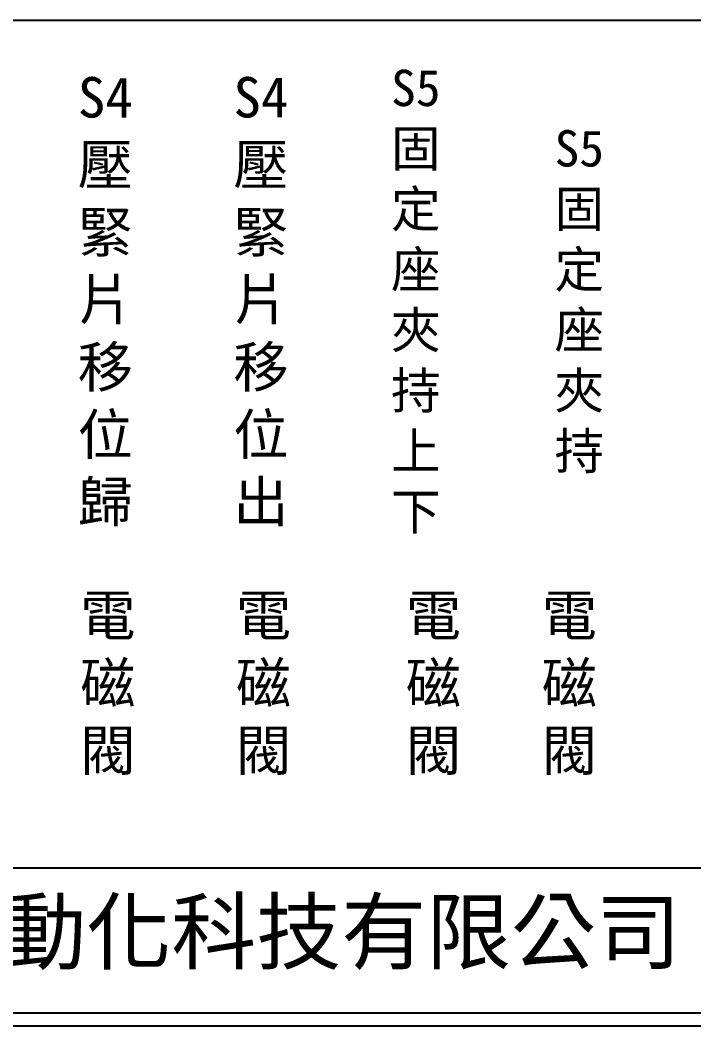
# Model space of a CAD drawing. Extents: x 926 to 1213, y 3 to 207.
# Drawn here: x 990.7 to 1055.6, y 3 to 100 of the extents above; entities that cross this region are included whole.
import ezdxf

# ---------------------------------------------------------------- set-up
doc = ezdxf.new("R2010")
doc.units = 0
doc.layers.add('圖框層', color=7, linetype='CONTINUOUS')
doc.layers.add('標尺寸層', color=3, linetype='CONTINUOUS')
doc.styles.add('CNS', font='romanc.shx', dxfattribs={"bigfont": 'chineset.shx'})
doc.styles.add('STSL', font='KAIU.TTF')

msp = doc.modelspace()

# ---------------------------------------------------------------- linework, layer by layer
at = {"layer": '圖框層', "color": 7}
for p, q in [((926.992, 18.25), (1211.493, 18.25)), ((926.992, 4.25), (1211.493, 4.25)), ((925.742, 3), (1212.742, 3))]:
    msp.add_line(p, q, dxfattribs=at)
at = {"layer": '標尺寸層', "color": 7}
msp.add_line((930.49, 99.958), (1208.361, 99.958), dxfattribs=at)

# ---------------------------------------------------------------- texts
at = {"layer": '圖框層', "color": 4, "style": 'STSL'}
msp.add_text('泓陞自動化科技有限公司', height=6, dxfattribs=at).set_placement((964.346, 9.076))
at = {"layer": '標尺寸層', "color": 7, "attachment_point": 5, "style": 'CNS'}
for s, insert, char_height, width in [('{\\fDFKai-SB|b0|i0|c136|p65;S5固定座夾持上下}', (1028.826, 72.812), 3.5, 4.96081), ('{\\fDFKai-SB|b0|i0|c136|p65;S4壓緊片移位歸}', (998.901, 72.812), 3.9, 4.96081), ('{\\fDFKai-SB|b0|i0|c136|p65;S4壓緊片移位出}', (1013.901, 72.812), 3.9, 4.96081), ('{\\fDFKai-SB|b0|i0|c136|p65;S5固定座夾持}', (1044.581, 72.812), 3.5, 4.96081), ('{\\fDFKai-SB|b0|i0|c136|p65;電磁閥}', (999.141, 35.841), 3.9, 8.6627), ('{\\fDFKai-SB|b0|i0|c136|p65;電磁閥}', (1014.141, 35.841), 3.9, 8.6627), ('{\\fDFKai-SB|b0|i0|c136|p65;電磁閥}', (1030.519, 35.841), 3.9, 8.6627), ('{\\fDFKai-SB|b0|i0|c136|p65;電磁閥}', (1043.622, 35.841), 3.9, 8.6627)]:
    msp.add_mtext(s, dxfattribs=dict(at, insert=insert, char_height=char_height, width=width))

doc.saveas('drawing.dxf')
